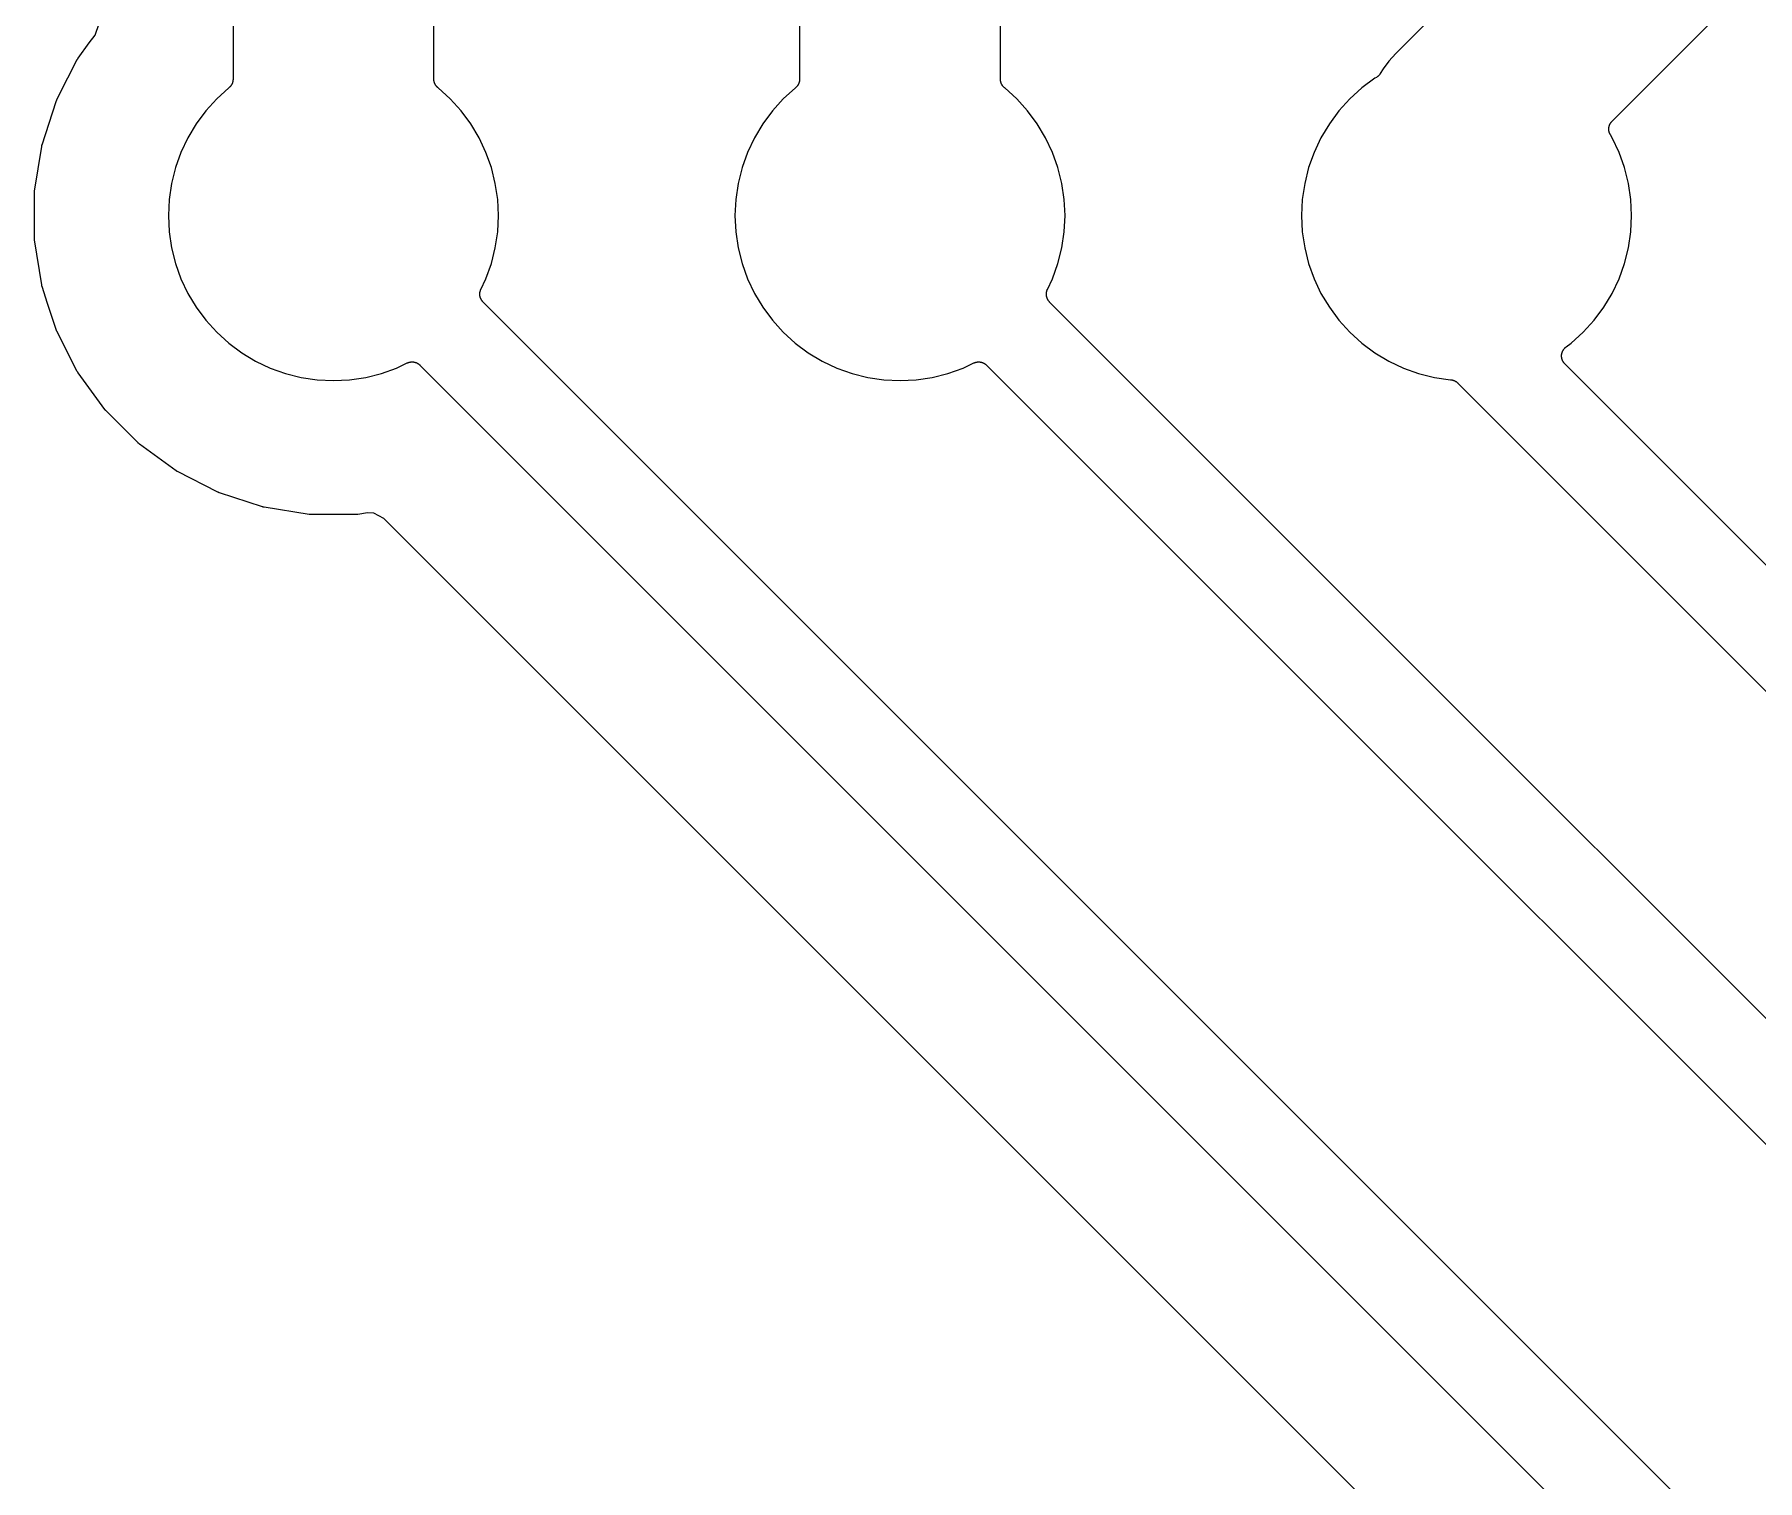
# Model space of a CAD drawing. Header units: metres. Extents: x 46.2 to 140.4, y -137.6 to -43.4.
# Drawn here: x 55.52 to 63.25, y -98.67 to -92.19 of the extents above; entities that cross this region are included whole.
import ezdxf

# ---------------------------------------------------------------- set-up
doc = ezdxf.new("R2010")
doc.units = ezdxf.units.M

msp = doc.modelspace()

# ---------------------------------------------------------------- linework, layer by layer
for points in [[(67.3072, -86.5925), (61.6261, -92.2735), (61.5956, -92.3072), (61.5693, -92.3427), (61.557, -92.3632), (61.5563, -92.3643), (61.5557, -92.3653), (61.555, -92.3663), (61.5542, -92.3673), (61.5535, -92.3683), (61.5527, -92.3692), (61.5519, -92.3702), (61.5511, -92.3711), (61.5503, -92.372), (61.5494, -92.3729), (61.5486, -92.3737), (61.5477, -92.3746), (61.5467, -92.3754), (61.5458, -92.3762), (61.5448, -92.3769), (61.5439, -92.3777), (61.5429, -92.3784), (61.5419, -92.3791), (61.5408, -92.3798), (61.5398, -92.3804), (61.5325, -92.3848), (61.4742, -92.428), (61.4204, -92.4768), (61.3716, -92.5306), (61.3284, -92.5889), (61.291, -92.6512), (61.26, -92.7168), (61.2355, -92.7852), (61.2179, -92.8556), (61.2072, -92.9275), (61.2037, -93), (61.2072, -93.0725), (61.2179, -93.1444), (61.2355, -93.2148)], [(66.3046, -97.5852), (62.3842, -93.6648), (62.3833, -93.6639), (62.3825, -93.663), (62.3817, -93.6621), (62.3809, -93.6611), (62.3801, -93.6602), (62.3794, -93.6592), (62.3786, -93.6582), (62.378, -93.6572), (62.3773, -93.6562), (62.3766, -93.6551), (62.376, -93.654), (62.3754, -93.653), (62.3749, -93.6519), (62.3743, -93.6508), (62.3738, -93.6497), (62.3733, -93.6485), (62.3729, -93.6474), (62.3725, -93.6462), (62.3721, -93.6451), (62.3717, -93.6439), (62.3713, -93.6427), (62.371, -93.6416), (62.3707, -93.6404), (62.3705, -93.6392), (62.3703, -93.638), (62.3701, -93.6367), (62.3699, -93.6355), (62.3698, -93.6343), (62.3697, -93.6331), (62.3696, -93.6319), (62.3695, -93.6306), (62.3695, -93.6294), (62.3695, -93.6282), (62.3696, -93.6271), (62.3697, -93.6259), (62.3697, -93.6247), (62.3699, -93.6236), (62.37, -93.6224), (62.3702, -93.6213), (62.3704, -93.6201), (62.3706, -93.619), (62.3709, -93.6178), (62.3712, -93.6167), (62.3715, -93.6156), (62.3718, -93.6145), (62.3722, -93.6134), (62.3726, -93.6123), (62.373, -93.6112), (62.3734, -93.6101), (62.3739, -93.609), (62.3744, -93.608), (62.3749, -93.6069), (62.3754, -93.6059), (62.376, -93.6049), (62.3765, -93.6039), (62.3772, -93.6029), (62.3778, -93.6019), (62.3784, -93.6009), (62.3791, -93.6), (62.3798, -93.599), (62.3805, -93.5981), (62.3813, -93.5972), (62.382, -93.5963), (62.3828, -93.5955), (62.3836, -93.5946), (62.3844, -93.5938), (62.3853, -93.593), (62.3861, -93.5922), (62.387, -93.5914), (62.3879, -93.5907), (62.3888, -93.5899), (62.3897, -93.5892), (62.413, -93.572), (62.4668, -93.5232), (62.5156, -93.4694), (62.5588, -93.4111), (62.5962, -93.3488), (62.6272, -93.2832), (62.6517, -93.2148), (62.6693, -93.1444), (62.68, -93.0725), (62.6835, -93), (62.68, -92.9275), (62.6693, -92.8556), (62.6517, -92.7852), (62.6272, -92.7168), (62.5962, -92.6512), (62.5884, -92.6383), (62.5879, -92.6373), (62.5873, -92.6363), (62.5868, -92.6353), (62.5863, -92.6343), (62.5858, -92.6333), (62.5853, -92.6323), (62.5849, -92.6312), (62.5845, -92.6302), (62.5841, -92.6291), (62.5838, -92.628), (62.5834, -92.627), (62.5831, -92.6259), (62.5828, -92.6248), (62.5826, -92.6237), (62.5823, -92.6226), (62.5821, -92.6215), (62.5819, -92.6204), (62.5818, -92.6193), (62.5816, -92.6182), (62.5815, -92.617), (62.5814, -92.6159), (62.5814, -92.6148), (62.5813, -92.6137), (62.5813, -92.6126), (62.5813, -92.6113), (62.5814, -92.6101), (62.5814, -92.6089), (62.5815, -92.6077), (62.5817, -92.6064), (62.5818, -92.6052), (62.582, -92.604), (62.5823, -92.6028), (62.5825, -92.6016), (62.5828, -92.6004), (62.5831, -92.5992), (62.5835, -92.598), (62.5838, -92.5969), (62.5842, -92.5957), (62.5847, -92.5946), (62.5851, -92.5934), (62.5856, -92.5923), (62.5861, -92.5912), (62.5866, -92.5901), (62.5872, -92.589), (62.5878, -92.5879), (62.5884, -92.5868), (62.5891, -92.5858), (62.5897, -92.5848), (62.5904, -92.5838), (62.5911, -92.5828), (62.5919, -92.5818), (62.5927, -92.5808), (62.5934, -92.5799), (62.5943, -92.579), (62.5951, -92.5781), (62.5959, -92.5772), (67.7983, -87.3749)], [(56.4134, -90.974), (56.4134, -92.3886), (56.4133, -92.3898), (56.4133, -92.391), (56.4132, -92.3921), (56.4131, -92.3933), (56.413, -92.3945), (56.4129, -92.3956), (56.4127, -92.3968), (56.4125, -92.3979), (56.4123, -92.3991), (56.412, -92.4002), (56.4117, -92.4013), (56.4114, -92.4024), (56.4111, -92.4036), (56.4107, -92.4047), (56.4103, -92.4058), (56.4099, -92.4069), (56.4095, -92.4079), (56.409, -92.409), (56.4085, -92.4101), (56.408, -92.4111), (56.4075, -92.4122), (56.4069, -92.4132), (56.4063, -92.4142), (56.4057, -92.4152), (56.4051, -92.4162), (56.4044, -92.4171), (56.4038, -92.4181), (56.4031, -92.419), (56.4024, -92.4199), (56.4016, -92.4208), (56.4009, -92.4217), (56.4001, -92.4226), (56.3993, -92.4234), (56.3984, -92.4243), (56.3976, -92.4251), (56.3967, -92.4259), (56.3959, -92.4266), (56.395, -92.4274), (56.3944, -92.4278), (56.3404, -92.4768), (56.2916, -92.5306), (56.2484, -92.5889), (56.211, -92.6512), (56.18, -92.7168), (56.1555, -92.7852), (56.1379, -92.8556), (56.1272, -92.9275), (56.1237, -93), (56.1272, -93.0725), (56.1379, -93.1444), (56.1555, -93.2148)], [(63.1319, -98.9852), (57.5344, -93.3878), (57.5336, -93.3869), (57.5327, -93.386), (57.5319, -93.3851), (57.5311, -93.3842), (57.5303, -93.3832), (57.5296, -93.3822), (57.5289, -93.3812), (57.5282, -93.3802), (57.5275, -93.3792), (57.5269, -93.3781), (57.5263, -93.3771), (57.5257, -93.376), (57.5251, -93.3749), (57.5246, -93.3738), (57.5241, -93.3727), (57.5236, -93.3716), (57.5231, -93.3704), (57.5227, -93.3693), (57.5223, -93.3681), (57.5219, -93.3669), (57.5216, -93.3658), (57.5213, -93.3646), (57.521, -93.3634), (57.5207, -93.3622), (57.5205, -93.361), (57.5203, -93.3598), (57.5201, -93.3586), (57.52, -93.3573), (57.5199, -93.3561), (57.5198, -93.3549), (57.5198, -93.3537), (57.5198, -93.3524), (57.5198, -93.3511), (57.5198, -93.3497), (57.5199, -93.3483), (57.5201, -93.3469), (57.5202, -93.3456), (57.5205, -93.3442), (57.5206, -93.3431), (57.5209, -93.342), (57.5211, -93.3409), (57.5214, -93.3399), (57.5217, -93.3388), (57.5221, -93.3375), (57.5225, -93.3362), (57.523, -93.3349), (57.5235, -93.3336), (57.524, -93.3323), (57.5246, -93.3311), (57.5472, -93.2832), (57.5717, -93.2148), (57.5893, -93.1444), (57.6, -93.0725), (57.6035, -93), (57.6, -92.9275), (57.5893, -92.8556), (57.5717, -92.7852), (57.5472, -92.7168), (57.5162, -92.6512), (57.4788, -92.5889), (57.4356, -92.5306), (57.3868, -92.4768), (57.3328, -92.4278), (57.3322, -92.4274), (57.3313, -92.4266), (57.3305, -92.4259), (57.3296, -92.4251), (57.3288, -92.4243), (57.3279, -92.4234), (57.3271, -92.4226), (57.3264, -92.4217), (57.3256, -92.4208), (57.3249, -92.4199), (57.3241, -92.419), (57.3234, -92.4181), (57.3228, -92.4171), (57.3221, -92.4162), (57.3215, -92.4152), (57.3209, -92.4142), (57.3203, -92.4132), (57.3197, -92.4122), (57.3192, -92.4111), (57.3187, -92.4101), (57.3182, -92.409), (57.3177, -92.4079), (57.3173, -92.4069), (57.3169, -92.4058), (57.3165, -92.4047), (57.3161, -92.4036), (57.3158, -92.4024), (57.3155, -92.4013), (57.3152, -92.4002), (57.315, -92.3991), (57.3147, -92.3979), (57.3145, -92.3968), (57.3143, -92.3956), (57.3142, -92.3945), (57.3141, -92.3933), (57.314, -92.3921), (57.3139, -92.391), (57.3139, -92.3898), (57.3139, -92.3886), (57.3139, -91.18)], [(58.9534, -91.534), (58.9534, -92.3886), (58.9533, -92.3898), (58.9533, -92.391), (58.9532, -92.3921), (58.9531, -92.3933), (58.953, -92.3945), (58.9529, -92.3956), (58.9527, -92.3968), (58.9525, -92.3979), (58.9523, -92.3991), (58.952, -92.4002), (58.9517, -92.4013), (58.9514, -92.4024), (58.9511, -92.4036), (58.9507, -92.4047), (58.9503, -92.4058), (58.9499, -92.4069), (58.9495, -92.4079), (58.949, -92.409), (58.9485, -92.4101), (58.948, -92.4111), (58.9475, -92.4122), (58.9469, -92.4132), (58.9463, -92.4142), (58.9457, -92.4152), (58.9451, -92.4162), (58.9444, -92.4171), (58.9438, -92.4181), (58.9431, -92.419), (58.9424, -92.4199), (58.9416, -92.4208), (58.9409, -92.4217), (58.9401, -92.4226), (58.9393, -92.4234), (58.9384, -92.4243), (58.9376, -92.4251), (58.9367, -92.4259), (58.9359, -92.4266), (58.935, -92.4274), (58.9344, -92.4278), (58.8804, -92.4768), (58.8316, -92.5306), (58.7884, -92.5889), (58.751, -92.6512), (58.72, -92.7168), (58.6955, -92.7852), (58.6779, -92.8556), (58.6672, -92.9275), (58.6637, -93), (58.6672, -93.0725), (58.6779, -93.1444), (58.6955, -93.2148)], [(64.9719, -98.2852), (60.0744, -93.3878), (60.0736, -93.3869), (60.0727, -93.386), (60.0719, -93.3851), (60.0711, -93.3842), (60.0703, -93.3832), (60.0696, -93.3822), (60.0689, -93.3812), (60.0682, -93.3802), (60.0675, -93.3792), (60.0669, -93.3781), (60.0663, -93.3771), (60.0657, -93.376), (60.0651, -93.3749), (60.0646, -93.3738), (60.0641, -93.3727), (60.0636, -93.3716), (60.0631, -93.3704), (60.0627, -93.3693), (60.0623, -93.3681), (60.0619, -93.3669), (60.0616, -93.3658), (60.0613, -93.3646), (60.061, -93.3634), (60.0607, -93.3622), (60.0605, -93.361), (60.0603, -93.3598), (60.0601, -93.3586), (60.06, -93.3573), (60.0599, -93.3561), (60.0598, -93.3549), (60.0598, -93.3537), (60.0598, -93.3524), (60.0598, -93.3511), (60.0598, -93.3497), (60.0599, -93.3486), (60.06, -93.3475), (60.0601, -93.3464), (60.0603, -93.3453), (60.0605, -93.3442), (60.0607, -93.3428), (60.061, -93.3415), (60.0613, -93.3401), (60.0617, -93.3388), (60.062, -93.3377), (60.0623, -93.3367), (60.0627, -93.3356), (60.0631, -93.3346), (60.0635, -93.3336), (60.064, -93.3323), (60.0646, -93.3311), (60.0872, -93.2832), (60.1117, -93.2148), (60.1293, -93.1444), (60.14, -93.0725), (60.1435, -93), (60.14, -92.9275), (60.1293, -92.8556), (60.1117, -92.7852), (60.0872, -92.7168), (60.0562, -92.6512), (60.0188, -92.5889), (59.9756, -92.5306), (59.9268, -92.4768), (59.8728, -92.4278), (59.8722, -92.4274), (59.8713, -92.4266), (59.8705, -92.4259), (59.8696, -92.4251), (59.8688, -92.4243), (59.8679, -92.4234), (59.8671, -92.4226), (59.8664, -92.4217), (59.8656, -92.4208), (59.8649, -92.4199), (59.8641, -92.419), (59.8634, -92.4181), (59.8628, -92.4171), (59.8621, -92.4162), (59.8615, -92.4152), (59.8609, -92.4142), (59.8603, -92.4132), (59.8597, -92.4122), (59.8592, -92.4111), (59.8587, -92.4101), (59.8582, -92.409), (59.8577, -92.4079), (59.8573, -92.4069), (59.8569, -92.4058), (59.8565, -92.4047), (59.8561, -92.4036), (59.8558, -92.4024), (59.8555, -92.4013), (59.8552, -92.4002), (59.855, -92.3991), (59.8547, -92.3979), (59.8545, -92.3968), (59.8543, -92.3956), (59.8542, -92.3945), (59.8541, -92.3933), (59.854, -92.3921), (59.8539, -92.391), (59.8539, -92.3898), (59.8539, -92.3886), (59.8539, -91.74)], [(61.8805, -99.149), (57.0897, -94.3582), (57.0452, -94.3339), (57.0161, -94.3331), (56.973, -94.3399), (56.972, -94.34), (56.971, -94.3402), (56.9697, -94.3403), (56.9684, -94.3404), (56.9671, -94.3405), (56.9662, -94.3405), (56.9652, -94.3405), (56.762, -94.3405), (56.7611, -94.3405), (56.7601, -94.3405), (56.7588, -94.3404), (56.7575, -94.3403), (56.7562, -94.3402), (56.7552, -94.34), (56.7542, -94.3399), (56.5536, -94.3081), (56.5526, -94.3079), (56.5516, -94.3077), (56.5504, -94.3075), (56.5493, -94.3072), (56.5493, -94.3072), (56.5485, -94.307), (56.5472, -94.3067), (56.546, -94.3063), (56.3528, -94.2435), (56.3528, -94.2435), (56.3524, -94.2434), (56.3524, -94.2434), (56.352, -94.2433), (56.3509, -94.2429), (56.3498, -94.2424), (56.3487, -94.242), (56.3476, -94.2415), (56.3466, -94.241), (56.3455, -94.2405), (56.1645, -94.1483), (56.1645, -94.1483), (56.1634, -94.1477), (56.1622, -94.147), (56.1611, -94.1464), (56.16, -94.1457), (56.1589, -94.1449), (56.1578, -94.1442), (55.9935, -94.0248), (55.9927, -94.0242), (55.9919, -94.0236), (55.9909, -94.0228), (55.9899, -94.0219), (55.989, -94.0211), (55.9882, -94.0204), (55.9875, -94.0197), (55.8439, -93.8761), (55.8432, -93.8754), (55.8425, -93.8746), (55.8417, -93.8737), (55.8408, -93.8727), (55.84, -93.8717), (55.8394, -93.8709), (55.8388, -93.8701), (55.7194, -93.7058), (55.7187, -93.7047), (55.7179, -93.7036), (55.7172, -93.7025), (55.7166, -93.7014), (55.7159, -93.7002), (55.7153, -93.6991), (55.6231, -93.5181), (55.6227, -93.5172), (55.6222, -93.5163), (55.6217, -93.5151), (55.6212, -93.5139), (55.6207, -93.5127), (55.6204, -93.5118), (55.6201, -93.5108), (55.5823, -93.3945), (55.5573, -93.3176), (55.5569, -93.3164), (55.5566, -93.3151), (55.5564, -93.3143), (55.5564, -93.3143), (55.5561, -93.3132), (55.5559, -93.312), (55.5557, -93.311), (55.5555, -93.31), (55.5237, -93.1094), (55.5236, -93.1084), (55.5235, -93.1074), (55.5233, -93.1061), (55.5232, -93.1048), (55.5231, -93.1035), (55.5231, -93.1025), (55.5231, -93.1016), (55.5231, -92.8984), (55.5231, -92.8975), (55.5231, -92.8965), (55.5232, -92.8952), (55.5233, -92.8939), (55.5235, -92.8926), (55.5236, -92.8916), (55.5237, -92.8906), (55.5555, -92.69), (55.5557, -92.689), (55.5559, -92.688), (55.5559, -92.688), (55.5561, -92.6869), (55.5563, -92.6859), (55.5566, -92.6849), (55.5569, -92.6836), (55.5573, -92.6824), (55.6201, -92.4892), (55.6204, -92.4882), (55.6207, -92.4873), (55.6212, -92.4861), (55.6217, -92.4849), (55.6222, -92.4837), (55.6227, -92.4828), (55.6231, -92.4819), (55.6315, -92.4655), (55.7153, -92.3009), (55.7153, -92.3009), (55.7159, -92.2998), (55.7166, -92.2986), (55.7172, -92.2975), (55.7179, -92.2964), (55.7187, -92.2953), (55.7194, -92.2942), (55.7691, -92.2259), (55.7947, -92.1906), (55.8131, -92.1391)], [(56.1555, -93.2148), (56.18, -93.2832), (56.211, -93.3488), (56.2484, -93.4111), (56.2916, -93.4694), (56.3404, -93.5232), (56.3942, -93.572), (56.4525, -93.6152), (56.5148, -93.6526), (56.5804, -93.6836), (56.6488, -93.7081), (56.7192, -93.7257), (56.7911, -93.7364), (56.8636, -93.7399), (56.9361, -93.7364), (57.008, -93.7257), (57.0784, -93.7081), (57.1468, -93.6836), (57.1947, -93.661), (57.1957, -93.6605), (57.1967, -93.6601), (57.1977, -93.6596), (57.1987, -93.6593), (57.1998, -93.6589), (57.2008, -93.6585), (57.2019, -93.6582), (57.2029, -93.6579), (57.204, -93.6576), (57.2051, -93.6574), (57.2062, -93.6571), (57.2072, -93.6569), (57.2083, -93.6568), (57.2094, -93.6566), (57.2105, -93.6565), (57.2116, -93.6564), (57.2127, -93.6563), (57.2138, -93.6562), (57.2149, -93.6562), (57.216, -93.6562), (57.2173, -93.6562), (57.2185, -93.6562), (57.2197, -93.6563), (57.2209, -93.6564), (57.2222, -93.6565), (57.2234, -93.6567), (57.2246, -93.6569), (57.2258, -93.6571), (57.227, -93.6574), (57.2282, -93.6577), (57.2294, -93.658), (57.2306, -93.6583), (57.2317, -93.6587), (57.2329, -93.6591), (57.234, -93.6595), (57.2352, -93.66), (57.2363, -93.6605), (57.2374, -93.661), (57.2385, -93.6615), (57.2396, -93.6621), (57.2407, -93.6627), (57.2417, -93.6633), (57.2428, -93.6639), (57.2438, -93.6646), (57.2448, -93.6653), (57.2458, -93.666), (57.2468, -93.6667), (57.2478, -93.6675), (57.2487, -93.6683), (57.2496, -93.6691), (57.2505, -93.67), (57.2514, -93.6708), (62.9212, -99.3406)], [(58.6955, -93.2148), (58.72, -93.2832), (58.751, -93.3488), (58.7884, -93.4111), (58.8316, -93.4694), (58.8804, -93.5232), (58.9342, -93.572), (58.9925, -93.6152), (59.0548, -93.6526), (59.1204, -93.6836), (59.1888, -93.7081), (59.2592, -93.7257), (59.3311, -93.7364), (59.4036, -93.7399), (59.4761, -93.7364), (59.548, -93.7257), (59.6184, -93.7081), (59.6868, -93.6836), (59.7347, -93.661), (59.7359, -93.6604), (59.7372, -93.6599), (59.7382, -93.6594), (59.7393, -93.6591), (59.7403, -93.6587), (59.7413, -93.6584), (59.7424, -93.6581), (59.7437, -93.6577), (59.7451, -93.6574), (59.7464, -93.6571), (59.7478, -93.6568), (59.7489, -93.6567), (59.75, -93.6565), (59.7511, -93.6564), (59.7522, -93.6563), (59.7533, -93.6562), (59.7547, -93.6562), (59.756, -93.6562), (59.7573, -93.6562), (59.7585, -93.6562), (59.7597, -93.6563), (59.7609, -93.6564), (59.7622, -93.6565), (59.7634, -93.6567), (59.7646, -93.6569), (59.7658, -93.6571), (59.767, -93.6574), (59.7682, -93.6577), (59.7694, -93.658), (59.7706, -93.6583), (59.7717, -93.6587), (59.7729, -93.6591), (59.774, -93.6595), (59.7752, -93.66), (59.7763, -93.6605), (59.7774, -93.661), (59.7785, -93.6615), (59.7796, -93.6621), (59.7807, -93.6627), (59.7817, -93.6633), (59.7828, -93.6639), (59.7838, -93.6646), (59.7848, -93.6653), (59.7858, -93.666), (59.7868, -93.6667), (59.7878, -93.6675), (59.7887, -93.6683), (59.7896, -93.6691), (59.7905, -93.67), (59.7914, -93.6708), (64.7612, -98.6406)], [(61.2355, -93.2148), (61.26, -93.2832), (61.291, -93.3488), (61.3284, -93.4111), (61.3716, -93.4694), (61.4204, -93.5232), (61.4742, -93.572), (61.5325, -93.6152), (61.5948, -93.6526), (61.6604, -93.6836), (61.7288, -93.7081), (61.7992, -93.7257), (61.8711, -93.7364), (61.8715, -93.7364), (61.8715, -93.7364), (61.8715, -93.7364), (61.8715, -93.7364), (61.8715, -93.7364), (61.8727, -93.7365), (61.8739, -93.7366), (61.8751, -93.7367), (61.8763, -93.7369), (61.8775, -93.7371), (61.8788, -93.7373), (61.88, -93.7375), (61.8811, -93.7378), (61.8823, -93.7381), (61.8835, -93.7385), (61.8847, -93.7389), (61.8858, -93.7393), (61.887, -93.7397), (61.8881, -93.7401), (61.8893, -93.7406), (61.8904, -93.7411), (61.8915, -93.7417), (61.8926, -93.7422), (61.8936, -93.7428), (61.8947, -93.7434), (61.8958, -93.7441), (61.8968, -93.7448), (61.8978, -93.7455), (61.8988, -93.7462), (61.8998, -93.7469), (61.9007, -93.7477), (61.9017, -93.7485), (61.9026, -93.7493), (61.9035, -93.7501), (61.9044, -93.751), (66.094, -97.9406)]]:
    msp.add_lwpolyline(points)

doc.saveas('drawing.dxf')
